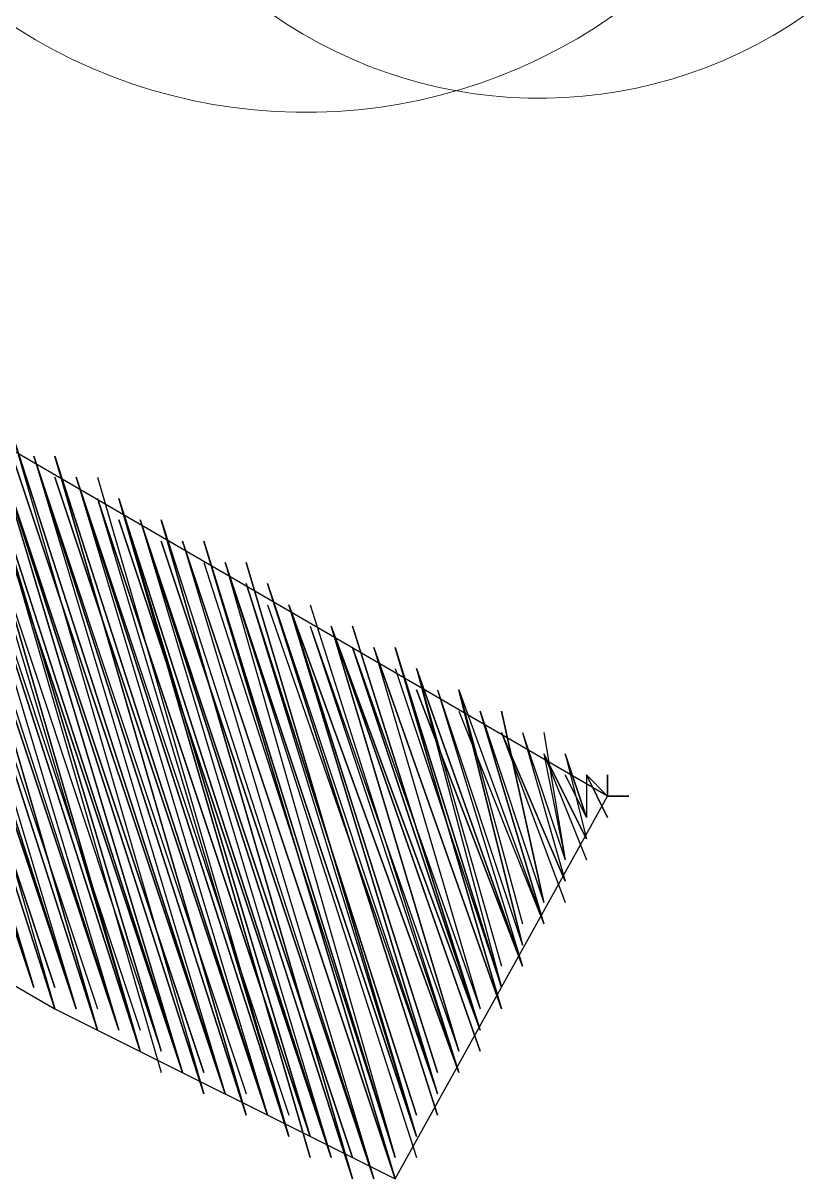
# Model space of a CAD drawing. Header units: millimetres. Extents: x -2246 to 101218, y 0 to 66109.
# Drawn here: x 69211 to 69601, y 0 to 576 of the extents above; entities that cross this region are included whole.
import ezdxf

# ---------------------------------------------------------------- set-up
doc = ezdxf.new("R2010")
doc.units = ezdxf.units.MM
doc.layers.add('PDF_형상', color=7, linetype='Continuous')

msp = doc.modelspace()

# ---------------------------------------------------------------- linework, layer by layer
at = {"layer": 'PDF_형상', "lineweight": 25}
for points in [[(68538.76, 752.01), (68422.25, 550.77), (68824.73, 317.75), (69227.22, 84.73), (69396.68, 0), (69502.6, 190.65), (69174.26, 381.3), (68845.92, 571.95), (68845.92, 582.54)], [(69110.71, 423.67), (69216.63, 95.33)], [(69110.71, 423.67), (69216.63, 95.33)], [(69110.71, 423.67), (69216.63, 95.33)], [(69110.71, 423.67), (69216.63, 95.33)], [(69110.71, 423.67), (69216.63, 95.33)], [(69110.71, 423.67), (69216.63, 95.33)], [(69110.71, 423.67), (69216.63, 95.33)], [(69110.71, 423.67), (69216.63, 95.33)], [(69110.71, 423.67), (69216.63, 95.33)], [(69110.71, 423.67), (69216.63, 95.33)], [(69110.71, 423.67), (69216.63, 95.33)], [(69110.71, 423.67), (69216.63, 95.33)], [(69110.71, 423.67), (69216.63, 95.33)], [(69110.71, 423.67), (69216.63, 95.33)], [(69110.71, 423.67), (69216.63, 95.33)], [(69110.71, 423.67), (69216.63, 95.33)], [(69110.71, 423.67), (69216.63, 95.33)], [(69121.3, 413.08), (69216.63, 95.33), (69121.3, 413.08), (69216.63, 95.33), (69121.3, 413.08), (69216.63, 95.33), (69121.3, 413.08), (69216.63, 95.33), (69121.3, 413.08), (69216.63, 95.33), (69121.3, 413.08), (69227.22, 95.33), (69121.3, 413.08), (69227.22, 95.33), (69121.3, 413.08), (69227.22, 95.33), (69121.3, 413.08), (69227.22, 95.33), (69121.3, 413.08), (69227.22, 95.33), (69121.3, 413.08), (69227.22, 95.33), (69121.3, 413.08), (69227.22, 95.33), (69121.3, 413.08), (69227.22, 95.33), (69121.3, 413.08), (69227.22, 95.33), (69121.3, 413.08), (69227.22, 95.33), (69121.3, 413.08), (69227.22, 84.73)], [(69131.89, 413.08), (69237.81, 84.73)], [(69131.89, 413.08), (69237.81, 84.73)], [(69131.89, 413.08), (69237.81, 84.73)], [(69131.89, 413.08), (69237.81, 84.73)], [(69131.89, 413.08), (69237.81, 84.73)], [(69131.89, 413.08), (69237.81, 84.73)], [(69131.89, 413.08), (69237.81, 84.73)], [(69131.89, 413.08), (69227.22, 84.73)], [(69131.89, 413.08), (69227.22, 84.73)], [(69131.89, 413.08), (69227.22, 84.73)], [(69131.89, 413.08), (69227.22, 84.73)], [(69131.89, 413.08), (69227.22, 84.73)], [(69131.89, 413.08), (69227.22, 84.73)], [(69131.89, 413.08), (69227.22, 84.73)], [(69131.89, 413.08), (69227.22, 84.73)], [(69131.89, 413.08), (69227.22, 84.73)], [(69131.89, 413.08), (69227.22, 84.73)], [(69131.89, 402.48), (69237.81, 84.73)], [(69131.89, 402.48), (69237.81, 84.73)], [(69131.89, 402.48), (69237.81, 84.73)], [(69131.89, 402.48), (69237.81, 84.73)], [(69131.89, 402.48), (69237.81, 84.73)], [(69131.89, 402.48), (69237.81, 84.73)], [(69131.89, 402.48), (69237.81, 84.73)], [(69131.89, 402.48), (69237.81, 84.73)], [(69142.48, 402.48), (69248.4, 74.14)], [(69142.48, 402.48), (69248.4, 74.14)], [(69142.48, 402.48), (69248.4, 74.14)], [(69142.48, 402.48), (69248.4, 74.14)], [(69142.48, 402.48), (69248.4, 74.14)], [(69142.48, 402.48), (69248.4, 74.14)], [(69142.48, 402.48), (69248.4, 74.14)], [(69142.48, 402.48), (69248.4, 74.14)], [(69142.48, 402.48), (69248.4, 84.73)], [(69142.48, 402.48), (69248.4, 84.73)], [(69142.48, 402.48), (69248.4, 84.73)], [(69142.48, 402.48), (69248.4, 84.73)], [(69142.48, 402.48), (69248.4, 84.73)], [(69142.48, 402.48), (69248.4, 84.73)], [(69142.48, 402.48), (69248.4, 84.73)], [(69142.48, 402.48), (69248.4, 84.73)], [(69142.48, 402.48), (69248.4, 84.73)], [(69142.48, 402.48), (69248.4, 84.73)], [(69142.48, 402.48), (69248.4, 84.73)], [(69142.48, 402.48), (69237.81, 84.73)], [(69142.48, 402.48), (69237.81, 84.73)], [(69142.48, 402.48), (69237.81, 84.73)], [(69142.48, 402.48), (69237.81, 84.73)], [(69142.48, 402.48), (69237.81, 84.73)], [(69142.48, 402.48), (69237.81, 84.73)], [(69142.48, 402.48), (69237.81, 84.73)], [(69142.48, 402.48), (69237.81, 84.73)], [(69142.48, 402.48), (69237.81, 84.73)], [(69142.48, 402.48), (69237.81, 84.73)], [(69153.08, 402.48), (69258.99, 74.14)], [(69153.08, 402.48), (69258.99, 74.14)], [(69153.08, 402.48), (69248.4, 74.14)], [(69153.08, 402.48), (69248.4, 74.14)], [(69153.08, 402.48), (69248.4, 74.14)], [(69153.08, 402.48), (69248.4, 74.14)], [(69153.08, 402.48), (69248.4, 74.14)], [(69153.08, 402.48), (69248.4, 74.14)], [(69153.08, 391.89), (69258.99, 74.14)], [(69153.08, 391.89), (69258.99, 74.14)], [(69153.08, 391.89), (69258.99, 74.14)], [(69153.08, 391.89), (69258.99, 74.14)], [(69153.08, 391.89), (69258.99, 74.14)], [(69153.08, 391.89), (69258.99, 74.14)], [(69153.08, 391.89), (69258.99, 74.14)], [(69153.08, 391.89), (69258.99, 74.14)], [(69153.08, 391.89), (69258.99, 74.14)], [(69153.08, 391.89), (69258.99, 74.14)], [(69153.08, 391.89), (69258.99, 74.14)], [(69153.08, 391.89), (69258.99, 74.14)], [(69153.08, 391.89), (69258.99, 74.14)], [(69153.08, 391.89), (69258.99, 74.14)], [(69153.08, 391.89), (69258.99, 74.14)], [(69153.08, 391.89), (69258.99, 74.14)], [(69153.08, 391.89), (69258.99, 74.14)], [(69163.67, 391.89), (69269.58, 63.55)], [(69163.67, 391.89), (69269.58, 63.55)], [(69163.67, 391.89), (69269.58, 63.55)], [(69163.67, 391.89), (69269.58, 63.55)], [(69163.67, 391.89), (69269.58, 63.55)], [(69163.67, 391.89), (69269.58, 63.55)], [(69163.67, 391.89), (69269.58, 63.55)], [(69163.67, 391.89), (69269.58, 63.55)], [(69163.67, 391.89), (69269.58, 63.55)], [(69163.67, 391.89), (69269.58, 63.55)], [(69163.67, 391.89), (69269.58, 63.55)], [(69163.67, 391.89), (69269.58, 63.55)], [(69163.67, 391.89), (69269.58, 63.55)], [(69163.67, 391.89), (69269.58, 63.55)], [(69163.67, 391.89), (69269.58, 63.55)], [(69163.67, 391.89), (69269.58, 63.55)], [(69163.67, 391.89), (69269.58, 63.55)], [(69163.67, 391.89), (69269.58, 63.55)], [(69163.67, 391.89), (69269.58, 74.14)], [(69163.67, 391.89), (69269.58, 74.14)], [(69163.67, 391.89), (69269.58, 74.14)], [(69163.67, 391.89), (69258.99, 74.14)], [(69163.67, 391.89), (69258.99, 74.14)], [(69163.67, 391.89), (69258.99, 74.14)], [(69163.67, 391.89), (69258.99, 74.14)], [(69163.67, 391.89), (69258.99, 74.14)], [(69163.67, 391.89), (69258.99, 74.14)], [(69163.67, 391.89), (69258.99, 74.14)], [(69163.67, 391.89), (69258.99, 74.14)], [(69163.67, 391.89), (69258.99, 74.14)], [(69163.67, 391.89), (69258.99, 74.14)], [(69174.26, 381.3), (69280.18, 63.55)], [(69174.26, 381.3), (69280.18, 63.55)], [(69174.26, 381.3), (69280.18, 63.55)], [(69174.26, 381.3), (69280.18, 63.55)], [(69174.26, 381.3), (69280.18, 63.55)], [(69174.26, 381.3), (69280.18, 63.55)], [(69174.26, 381.3), (69280.18, 63.55)], [(69174.26, 381.3), (69280.18, 63.55)], [(69174.26, 381.3), (69280.18, 63.55)], [(69174.26, 381.3), (69280.18, 63.55)], [(69174.26, 381.3), (69280.18, 63.55)], [(69174.26, 381.3), (69280.18, 63.55)], [(69174.26, 381.3), (69280.18, 63.55)], [(69174.26, 381.3), (69280.18, 63.55)], [(69174.26, 381.3), (69280.18, 63.55)], [(69174.26, 381.3), (69280.18, 63.55)], [(69174.26, 381.3), (69280.18, 63.55)], [(69174.26, 381.3), (69280.18, 63.55)], [(69174.26, 381.3), (69280.18, 63.55)], [(69174.26, 381.3), (69280.18, 63.55)], [(69174.26, 381.3), (69280.18, 63.55)], [(69174.26, 381.3), (69280.18, 63.55)], [(69174.26, 381.3), (69280.18, 63.55)], [(69174.26, 381.3), (69269.58, 63.55)], [(69174.26, 381.3), (69269.58, 63.55)], [(69174.26, 381.3), (69269.58, 63.55)], [(69174.26, 381.3), (69269.58, 63.55)], [(69174.26, 381.3), (69269.58, 63.55)], [(69174.26, 381.3), (69269.58, 63.55)], [(69184.85, 381.3), (69290.77, 52.96)], [(69184.85, 381.3), (69290.77, 52.96)], [(69184.85, 381.3), (69290.77, 52.96)], [(69184.85, 381.3), (69290.77, 52.96)], [(69184.85, 381.3), (69290.77, 52.96)], [(69184.85, 381.3), (69290.77, 52.96)], [(69184.85, 381.3), (69290.77, 52.96)], [(69184.85, 381.3), (69290.77, 52.96)], [(69184.85, 381.3), (69290.77, 52.96)], [(69184.85, 381.3), (69290.77, 52.96)], [(69184.85, 381.3), (69290.77, 52.96)], [(69184.85, 381.3), (69290.77, 52.96)], [(69184.85, 381.3), (69290.77, 52.96)], [(69184.85, 381.3), (69290.77, 52.96)], [(69184.85, 381.3), (69290.77, 52.96)], [(69184.85, 381.3), (69290.77, 52.96)], [(69184.85, 381.3), (69290.77, 52.96)], [(69184.85, 381.3), (69280.18, 52.96)], [(69184.85, 381.3), (69280.18, 52.96)], [(69184.85, 381.3), (69280.18, 52.96)], [(69184.85, 381.3), (69280.18, 52.96)], [(69184.85, 381.3), (69280.18, 52.96)], [(69184.85, 381.3), (69280.18, 63.55)], [(69195.44, 370.71), (69290.77, 52.96), (69195.44, 370.71), (69290.77, 52.96), (69195.44, 370.71), (69290.77, 52.96), (69195.44, 370.71), (69290.77, 52.96), (69195.44, 370.71), (69290.77, 52.96), (69195.44, 370.71), (69301.36, 52.96), (69195.44, 370.71), (69301.36, 52.96), (69195.44, 370.71), (69301.36, 52.96), (69195.44, 370.71), (69301.36, 52.96), (69195.44, 370.71), (69301.36, 52.96), (69195.44, 370.71), (69301.36, 52.96), (69195.44, 370.71), (69301.36, 52.96), (69195.44, 370.71), (69301.36, 52.96), (69195.44, 370.71), (69301.36, 52.96), (69195.44, 370.71), (69301.36, 52.96), (69195.44, 370.71), (69301.36, 42.37)], [(69206.03, 370.71), (69311.95, 42.37)], [(69206.03, 370.71), (69311.95, 42.37)], [(69206.03, 370.71), (69311.95, 42.37)], [(69206.03, 370.71), (69311.95, 42.37)], [(69206.03, 370.71), (69311.95, 42.37)], [(69206.03, 370.71), (69311.95, 42.37)], [(69206.03, 370.71), (69311.95, 42.37)], [(69206.03, 370.71), (69301.36, 42.37)], [(69206.03, 370.71), (69301.36, 42.37)], [(69206.03, 370.71), (69301.36, 42.37)], [(69206.03, 370.71), (69301.36, 42.37)], [(69206.03, 370.71), (69301.36, 42.37)], [(69206.03, 370.71), (69301.36, 42.37)], [(69206.03, 370.71), (69301.36, 42.37)], [(69206.03, 370.71), (69301.36, 42.37)], [(69206.03, 370.71), (69301.36, 42.37)], [(69206.03, 370.71), (69301.36, 42.37)], [(69206.03, 360.12), (69311.95, 42.37)], [(69206.03, 360.12), (69311.95, 42.37)], [(69206.03, 360.12), (69311.95, 42.37)], [(69206.03, 360.12), (69311.95, 42.37)], [(69206.03, 360.12), (69311.95, 42.37)], [(69206.03, 360.12), (69311.95, 42.37)], [(69206.03, 360.12), (69311.95, 42.37)], [(69206.03, 360.12), (69311.95, 42.37)], [(69216.63, 360.12), (69322.54, 31.78)], [(69216.63, 360.12), (69322.54, 31.78)], [(69216.63, 360.12), (69322.54, 31.78)], [(69216.63, 360.12), (69322.54, 31.78)], [(69216.63, 360.12), (69322.54, 31.78)], [(69216.63, 360.12), (69322.54, 31.78)], [(69216.63, 360.12), (69322.54, 31.78)], [(69216.63, 360.12), (69322.54, 42.37)], [(69216.63, 360.12), (69322.54, 42.37)], [(69216.63, 360.12), (69322.54, 42.37)], [(69216.63, 360.12), (69322.54, 42.37)], [(69216.63, 360.12), (69322.54, 42.37)], [(69216.63, 360.12), (69322.54, 42.37)], [(69216.63, 360.12), (69322.54, 42.37)], [(69216.63, 360.12), (69322.54, 42.37)], [(69216.63, 360.12), (69322.54, 42.37)], [(69216.63, 360.12), (69322.54, 42.37)], [(69216.63, 360.12), (69322.54, 42.37)], [(69216.63, 360.12), (69322.54, 42.37)], [(69216.63, 360.12), (69311.95, 42.37)], [(69216.63, 360.12), (69311.95, 42.37)], [(69216.63, 360.12), (69311.95, 42.37)], [(69216.63, 360.12), (69311.95, 42.37)], [(69216.63, 360.12), (69311.95, 42.37)], [(69216.63, 360.12), (69311.95, 42.37)], [(69216.63, 360.12), (69311.95, 42.37)], [(69216.63, 360.12), (69311.95, 42.37)], [(69216.63, 360.12), (69311.95, 42.37)], [(69216.63, 360.12), (69311.95, 42.37)], [(69227.22, 360.12), (69322.54, 31.78), (69227.22, 360.12), (69322.54, 31.78), (69227.22, 360.12), (69322.54, 31.78), (69227.22, 360.12), (69322.54, 31.78), (69227.22, 360.12), (69322.54, 31.78), (69227.22, 360.12), (69333.13, 31.78)], [(69227.22, 349.53), (69333.13, 31.78)], [(69227.22, 349.53), (69333.13, 31.78)], [(69227.22, 349.53), (69333.13, 31.78)], [(69227.22, 349.53), (69333.13, 31.78)], [(69227.22, 349.53), (69333.13, 31.78)], [(69227.22, 349.53), (69333.13, 31.78)], [(69227.22, 349.53), (69333.13, 31.78)], [(69227.22, 349.53), (69333.13, 31.78)], [(69227.22, 349.53), (69333.13, 31.78)], [(69227.22, 349.53), (69333.13, 31.78)], [(69227.22, 349.53), (69333.13, 31.78)], [(69227.22, 349.53), (69333.13, 31.78)], [(69227.22, 349.53), (69333.13, 31.78)], [(69227.22, 349.53), (69333.13, 31.78)], [(69227.22, 349.53), (69333.13, 31.78)], [(69227.22, 349.53), (69333.13, 31.78)], [(69237.81, 349.53), (69343.73, 21.18)], [(69237.81, 349.53), (69343.73, 21.18)], [(69237.81, 349.53), (69343.73, 21.18)], [(69237.81, 349.53), (69343.73, 21.18)], [(69237.81, 349.53), (69343.73, 21.18)], [(69237.81, 349.53), (69343.73, 21.18)], [(69237.81, 349.53), (69343.73, 21.18)], [(69237.81, 349.53), (69343.73, 21.18)], [(69237.81, 349.53), (69343.73, 21.18)], [(69237.81, 349.53), (69343.73, 21.18)], [(69237.81, 349.53), (69343.73, 21.18)], [(69237.81, 349.53), (69343.73, 21.18)], [(69237.81, 349.53), (69343.73, 21.18)], [(69237.81, 349.53), (69343.73, 21.18)], [(69237.81, 349.53), (69343.73, 21.18)], [(69237.81, 349.53), (69343.73, 31.78)], [(69237.81, 349.53), (69343.73, 31.78)], [(69237.81, 349.53), (69343.73, 31.78)], [(69237.81, 349.53), (69343.73, 31.78)], [(69237.81, 349.53), (69333.13, 31.78)], [(69237.81, 349.53), (69333.13, 31.78)], [(69237.81, 349.53), (69333.13, 31.78)], [(69237.81, 349.53), (69333.13, 31.78)], [(69237.81, 349.53), (69333.13, 31.78)], [(69237.81, 349.53), (69333.13, 31.78)], [(69237.81, 349.53), (69333.13, 31.78)], [(69237.81, 349.53), (69333.13, 31.78)], [(69237.81, 349.53), (69333.13, 31.78)], [(69237.81, 349.53), (69333.13, 31.78)], [(69248.4, 349.53), (69343.73, 21.18)], [(69248.4, 349.53), (69343.73, 21.18)], [(69248.4, 349.53), (69343.73, 21.18)], [(69248.4, 349.53), (69343.73, 21.18)], [(69248.4, 349.53), (69343.73, 21.18)], [(69248.4, 338.93), (69354.32, 21.18)], [(69248.4, 338.93), (69354.32, 21.18)], [(69248.4, 338.93), (69354.32, 21.18)], [(69248.4, 338.93), (69354.32, 21.18)], [(69248.4, 338.93), (69354.32, 21.18)], [(69248.4, 338.93), (69354.32, 21.18)], [(69248.4, 338.93), (69354.32, 21.18)], [(69248.4, 338.93), (69354.32, 21.18)], [(69248.4, 338.93), (69354.32, 21.18)], [(69248.4, 338.93), (69354.32, 21.18)], [(69248.4, 338.93), (69354.32, 21.18)], [(69248.4, 338.93), (69354.32, 21.18)], [(69248.4, 338.93), (69354.32, 21.18)], [(69248.4, 338.93), (69354.32, 21.18)], [(69248.4, 338.93), (69354.32, 21.18)], [(69248.4, 338.93), (69354.32, 21.18)], [(69248.4, 338.93), (69354.32, 21.18)], [(69248.4, 338.93), (69354.32, 21.18)], [(69248.4, 338.93), (69354.32, 21.18)], [(69248.4, 338.93), (69343.73, 21.18)], [(69248.4, 338.93), (69343.73, 21.18)], [(69248.4, 338.93), (69343.73, 21.18)], [(69248.4, 338.93), (69343.73, 21.18)], [(69248.4, 338.93), (69343.73, 21.18)], [(69258.99, 328.34), (69364.91, 10.59), (69258.99, 338.93), (69364.91, 10.59), (69258.99, 338.93), (69364.91, 10.59), (69258.99, 338.93), (69364.91, 10.59), (69258.99, 338.93), (69364.91, 10.59), (69258.99, 338.93), (69364.91, 10.59), (69258.99, 338.93), (69364.91, 10.59), (69258.99, 338.93), (69364.91, 10.59), (69258.99, 338.93), (69364.91, 10.59), (69258.99, 338.93), (69364.91, 10.59), (69258.99, 338.93), (69364.91, 10.59)], [(69258.99, 338.93), (69354.32, 21.18)], [(69258.99, 338.93), (69354.32, 21.18)], [(69258.99, 338.93), (69354.32, 21.18)], [(69258.99, 338.93), (69354.32, 21.18)], [(69269.58, 328.34), (69375.5, 10.59)], [(69269.58, 328.34), (69375.5, 10.59)], [(69269.58, 328.34), (69375.5, 10.59)], [(69269.58, 328.34), (69375.5, 10.59)], [(69269.58, 328.34), (69375.5, 10.59)], [(69269.58, 328.34), (69375.5, 10.59)], [(69269.58, 328.34), (69375.5, 10.59)], [(69269.58, 328.34), (69375.5, 10.59)], [(69269.58, 328.34), (69375.5, 10.59)], [(69269.58, 328.34), (69375.5, 10.59)], [(69269.58, 328.34), (69375.5, 10.59)], [(69269.58, 328.34), (69375.5, 10.59)], [(69269.58, 328.34), (69375.5, 10.59)], [(69269.58, 328.34), (69375.5, 10.59)], [(69269.58, 328.34), (69375.5, 10.59)], [(69269.58, 328.34), (69375.5, 10.59)], [(69269.58, 328.34), (69375.5, 10.59)], [(69269.58, 328.34), (69364.91, 10.59)], [(69269.58, 328.34), (69364.91, 10.59)], [(69269.58, 328.34), (69364.91, 10.59)], [(69269.58, 328.34), (69364.91, 10.59)], [(69269.58, 328.34), (69364.91, 10.59)], [(69269.58, 328.34), (69364.91, 10.59)], [(69269.58, 328.34), (69364.91, 10.59)], [(69269.58, 328.34), (69364.91, 10.59)], [(69269.58, 328.34), (69364.91, 10.59)], [(69269.58, 328.34), (69364.91, 10.59)], [(69280.18, 328.34), (69386.09, 0)], [(69280.18, 328.34), (69386.09, 0)], [(69280.18, 328.34), (69386.09, 0)], [(69280.18, 328.34), (69386.09, 0)], [(69280.18, 328.34), (69386.09, 0)], [(69280.18, 328.34), (69386.09, 0)], [(69280.18, 328.34), (69386.09, 0)], [(69280.18, 328.34), (69386.09, 0)], [(69280.18, 328.34), (69386.09, 0)], [(69280.18, 328.34), (69386.09, 0)], [(69280.18, 328.34), (69386.09, 0)], [(69280.18, 328.34), (69386.09, 0)], [(69280.18, 328.34), (69375.5, 0)], [(69280.18, 328.34), (69375.5, 0)], [(69280.18, 328.34), (69375.5, 0)], [(69280.18, 328.34), (69375.5, 0)], [(69280.18, 328.34), (69375.5, 0)], [(69280.18, 328.34), (69375.5, 0)], [(69280.18, 317.75), (69386.09, 0)], [(69280.18, 317.75), (69386.09, 0)], [(69280.18, 317.75), (69386.09, 0)], [(69280.18, 317.75), (69386.09, 0)], [(69280.18, 317.75), (69386.09, 0)], [(69280.18, 317.75), (69386.09, 0)], [(69280.18, 317.75), (69386.09, 0)], [(69290.77, 317.75), (69396.68, 0)], [(69290.77, 317.75), (69396.68, 0)], [(69290.77, 317.75), (69396.68, 0)], [(69290.77, 317.75), (69396.68, 0)], [(69290.77, 317.75), (69396.68, 0)], [(69290.77, 317.75), (69396.68, 0)], [(69290.77, 317.75), (69396.68, 0)], [(69290.77, 317.75), (69396.68, 0)], [(69290.77, 317.75), (69396.68, 0)], [(69290.77, 317.75), (69396.68, 0)], [(69290.77, 317.75), (69396.68, 0)], [(69290.77, 317.75), (69396.68, 0)], [(69290.77, 317.75), (69396.68, 0)], [(69290.77, 317.75), (69396.68, 0)], [(69290.77, 317.75), (69396.68, 0)], [(69290.77, 317.75), (69396.68, 0)], [(69290.77, 317.75), (69396.68, 0)], [(69290.77, 317.75), (69396.68, 0)], [(69290.77, 317.75), (69396.68, 0)], [(69290.77, 317.75), (69386.09, 0)], [(69290.77, 317.75), (69386.09, 0)], [(69290.77, 317.75), (69386.09, 0)], [(69290.77, 317.75), (69386.09, 0)], [(69290.77, 317.75), (69386.09, 0)], [(69290.77, 317.75), (69386.09, 0)], [(69290.77, 317.75), (69386.09, 0)], [(69290.77, 317.75), (69386.09, 0)], [(69290.77, 317.75), (69386.09, 0)], [(69290.77, 317.75), (69386.09, 0)], [(69301.36, 317.75), (69396.68, 0)], [(69301.36, 317.75), (69396.68, 0)], [(69301.36, 317.75), (69396.68, 0)], [(69301.36, 317.75), (69396.68, 0)], [(69301.36, 317.75), (69396.68, 0)], [(69301.36, 317.75), (69396.68, 0)], [(69301.36, 317.75), (69396.68, 0)], [(69301.36, 317.75), (69396.68, 0)], [(69301.36, 307.16), (69396.68, 10.59)], [(69301.36, 307.16), (69396.68, 10.59)], [(69301.36, 307.16), (69396.68, 10.59)], [(69301.36, 307.16), (69396.68, 10.59)], [(69301.36, 307.16), (69396.68, 10.59)], [(69301.36, 307.16), (69396.68, 10.59)], [(69301.36, 307.16), (69396.68, 10.59)], [(69301.36, 307.16), (69396.68, 10.59)], [(69301.36, 307.16), (69396.68, 10.59)], [(69301.36, 307.16), (69396.68, 10.59)], [(69301.36, 307.16), (69396.68, 10.59)], [(69301.36, 307.16), (69396.68, 10.59)], [(69301.36, 307.16), (69396.68, 10.59)], [(69301.36, 307.16), (69396.68, 10.59)], [(69301.36, 307.16), (69396.68, 10.59)], [(69301.36, 307.16), (69396.68, 10.59)], [(69301.36, 307.16), (69396.68, 10.59)], [(69301.36, 307.16), (69396.68, 10.59)], [(69301.36, 307.16), (69396.68, 10.59)], [(69311.95, 307.16), (69407.28, 21.18)], [(69311.95, 307.16), (69407.28, 21.18)], [(69311.95, 307.16), (69407.28, 21.18)], [(69311.95, 307.16), (69407.28, 21.18)], [(69311.95, 307.16), (69407.28, 21.18)], [(69311.95, 307.16), (69407.28, 21.18)], [(69311.95, 307.16), (69407.28, 21.18)], [(69311.95, 307.16), (69407.28, 21.18)], [(69311.95, 307.16), (69407.28, 21.18)], [(69311.95, 307.16), (69407.28, 21.18)], [(69311.95, 307.16), (69407.28, 21.18)], [(69311.95, 307.16), (69407.28, 21.18)], [(69311.95, 307.16), (69407.28, 21.18)], [(69311.95, 307.16), (69407.28, 21.18)], [(69311.95, 307.16), (69407.28, 10.59)], [(69311.95, 307.16), (69407.28, 10.59)], [(69311.95, 307.16), (69407.28, 10.59)], [(69311.95, 307.16), (69407.28, 10.59)], [(69311.95, 307.16), (69407.28, 10.59)], [(69311.95, 307.16), (69407.28, 10.59)], [(69311.95, 307.16), (69407.28, 10.59)], [(69311.95, 307.16), (69407.28, 10.59)], [(69311.95, 307.16), (69407.28, 10.59)], [(69311.95, 307.16), (69407.28, 10.59)], [(69311.95, 307.16), (69407.28, 10.59)], [(69311.95, 307.16), (69407.28, 10.59)], [(69311.95, 307.16), (69396.68, 10.59)], [(69311.95, 307.16), (69396.68, 10.59)], [(69311.95, 307.16), (69396.68, 10.59)], [(69322.54, 307.16), (69407.28, 21.18)], [(69322.54, 307.16), (69407.28, 21.18)], [(69322.54, 296.57), (69407.28, 31.78)], [(69322.54, 296.57), (69407.28, 31.78)], [(69322.54, 296.57), (69407.28, 31.78)], [(69322.54, 296.57), (69407.28, 31.78)], [(69322.54, 296.57), (69407.28, 31.78)], [(69322.54, 296.57), (69407.28, 31.78)], [(69322.54, 296.57), (69407.28, 31.78)], [(69322.54, 296.57), (69407.28, 31.78)], [(69322.54, 296.57), (69407.28, 31.78)], [(69322.54, 296.57), (69407.28, 31.78)], [(69322.54, 296.57), (69407.28, 31.78)], [(69322.54, 296.57), (69407.28, 21.18)], [(69322.54, 296.57), (69407.28, 21.18)], [(69322.54, 296.57), (69407.28, 21.18)], [(69322.54, 296.57), (69407.28, 21.18)], [(69322.54, 296.57), (69407.28, 21.18)], [(69322.54, 296.57), (69407.28, 21.18)], [(69322.54, 296.57), (69407.28, 21.18)], [(69322.54, 296.57), (69407.28, 21.18)], [(69322.54, 296.57), (69407.28, 21.18)], [(69322.54, 296.57), (69407.28, 21.18)], [(69322.54, 296.57), (69407.28, 21.18)], [(69322.54, 296.57), (69407.28, 21.18)], [(69333.13, 296.57), (69417.87, 42.37)], [(69333.13, 296.57), (69417.87, 42.37)], [(69333.13, 296.57), (69417.87, 42.37)], [(69333.13, 296.57), (69417.87, 42.37)], [(69333.13, 296.57), (69417.87, 42.37)], [(69333.13, 296.57), (69417.87, 42.37)], [(69333.13, 296.57), (69417.87, 42.37)], [(69333.13, 296.57), (69417.87, 42.37)], [(69333.13, 296.57), (69417.87, 42.37)], [(69333.13, 296.57), (69417.87, 42.37)], [(69333.13, 296.57), (69417.87, 31.78)], [(69333.13, 296.57), (69417.87, 31.78)], [(69333.13, 296.57), (69417.87, 31.78)], [(69333.13, 296.57), (69417.87, 31.78)], [(69333.13, 296.57), (69417.87, 31.78)], [(69333.13, 296.57), (69417.87, 31.78)], [(69333.13, 296.57), (69417.87, 31.78)], [(69333.13, 296.57), (69417.87, 31.78)], [(69333.13, 296.57), (69417.87, 31.78)], [(69333.13, 296.57), (69417.87, 31.78)], [(69333.13, 296.57), (69417.87, 31.78)], [(69333.13, 296.57), (69417.87, 31.78)], [(69333.13, 296.57), (69417.87, 31.78)], [(69333.13, 296.57), (69417.87, 31.78)], [(69333.13, 296.57), (69417.87, 31.78)], [(69333.13, 296.57), (69417.87, 31.78)], [(69333.13, 296.57), (69417.87, 31.78)], [(69333.13, 285.98), (69417.87, 42.37)], [(69333.13, 285.98), (69417.87, 42.37)], [(69417.87, 52.96), (69343.73, 285.98), (69417.87, 52.96), (69343.73, 285.98), (69417.87, 52.96), (69343.73, 285.98), (69417.87, 52.96), (69343.73, 285.98), (69428.46, 52.96)], [(69343.73, 285.98), (69417.87, 42.37)], [(69343.73, 285.98), (69417.87, 42.37)], [(69343.73, 285.98), (69417.87, 42.37)], [(69343.73, 285.98), (69417.87, 42.37)], [(69343.73, 285.98), (69417.87, 42.37)], [(69343.73, 285.98), (69417.87, 42.37)], [(69343.73, 285.98), (69417.87, 42.37)], [(69343.73, 285.98), (69417.87, 42.37)], [(69343.73, 285.98), (69417.87, 42.37)], [(69343.73, 285.98), (69417.87, 42.37)], [(69343.73, 285.98), (69417.87, 42.37)], [(69343.73, 285.98), (69417.87, 42.37)], [(69343.73, 285.98), (69417.87, 42.37)], [(69343.73, 285.98), (69417.87, 42.37)], [(69343.73, 285.98), (69417.87, 42.37)], [(69343.73, 285.98), (69417.87, 42.37)], [(69343.73, 285.98), (69417.87, 42.37)], [(69343.73, 285.98), (69417.87, 42.37)], [(69343.73, 285.98), (69417.87, 42.37)], [(69354.32, 285.98), (69428.46, 52.96)], [(69354.32, 285.98), (69428.46, 52.96)], [(69354.32, 285.98), (69428.46, 52.96)], [(69354.32, 285.98), (69428.46, 52.96)], [(69354.32, 285.98), (69428.46, 52.96)], [(69354.32, 285.98), (69428.46, 52.96)], [(69354.32, 285.98), (69428.46, 52.96)], [(69354.32, 285.98), (69428.46, 52.96)], [(69354.32, 285.98), (69428.46, 52.96)], [(69354.32, 285.98), (69428.46, 52.96)], [(69354.32, 285.98), (69428.46, 52.96)], [(69354.32, 285.98), (69428.46, 52.96)], [(69354.32, 285.98), (69428.46, 52.96)], [(69354.32, 285.98), (69428.46, 52.96)], [(69354.32, 285.98), (69428.46, 52.96)], [(69354.32, 285.98), (69428.46, 52.96)], [(69354.32, 285.98), (69428.46, 52.96)], [(69354.32, 285.98), (69428.46, 52.96)], [(69354.32, 285.98), (69428.46, 52.96)], [(69354.32, 285.98), (69428.46, 52.96)], [(69354.32, 285.98), (69428.46, 52.96)], [(69354.32, 285.98), (69428.46, 52.96)], [(69354.32, 285.98), (69428.46, 52.96)], [(69354.32, 275.38), (69428.46, 63.55)], [(69354.32, 275.38), (69428.46, 63.55)], [(69354.32, 275.38), (69428.46, 63.55)], [(69354.32, 275.38), (69428.46, 63.55)], [(69354.32, 275.38), (69428.46, 63.55)], [(69354.32, 275.38), (69428.46, 63.55)], [(69354.32, 275.38), (69428.46, 63.55)], [(69354.32, 275.38), (69428.46, 52.96)], [(69354.32, 275.38), (69428.46, 52.96)], [(69354.32, 275.38), (69428.46, 52.96)], [(69364.91, 275.38), (69428.46, 63.55)], [(69364.91, 275.38), (69428.46, 63.55)], [(69364.91, 275.38), (69428.46, 63.55)], [(69364.91, 275.38), (69428.46, 63.55)], [(69364.91, 275.38), (69428.46, 63.55)], [(69364.91, 275.38), (69428.46, 63.55)], [(69364.91, 275.38), (69428.46, 63.55)], [(69364.91, 275.38), (69428.46, 63.55)], [(69364.91, 275.38), (69428.46, 63.55)], [(69364.91, 275.38), (69428.46, 63.55)], [(69364.91, 275.38), (69428.46, 63.55)], [(69364.91, 275.38), (69428.46, 63.55)], [(69364.91, 275.38), (69428.46, 63.55)], [(69364.91, 275.38), (69428.46, 63.55)], [(69364.91, 275.38), (69428.46, 63.55)], [(69364.91, 275.38), (69428.46, 63.55)], [(69364.91, 275.38), (69428.46, 63.55)], [(69364.91, 275.38), (69428.46, 63.55)], [(69364.91, 275.38), (69428.46, 63.55)], [(69364.91, 275.38), (69428.46, 63.55)], [(69364.91, 275.38), (69428.46, 63.55)], [(69364.91, 275.38), (69428.46, 63.55)], [(69364.91, 275.38), (69428.46, 63.55)], [(69364.91, 275.38), (69428.46, 63.55)], [(69364.91, 275.38), (69428.46, 63.55)], [(69375.5, 275.38), (69439.05, 74.14)], [(69375.5, 275.38), (69439.05, 74.14)], [(69375.5, 275.38), (69439.05, 74.14)], [(69375.5, 275.38), (69439.05, 74.14)], [(69375.5, 275.38), (69439.05, 74.14)], [(69375.5, 275.38), (69439.05, 74.14)], [(69375.5, 275.38), (69439.05, 74.14)], [(69375.5, 275.38), (69439.05, 74.14)], [(69375.5, 275.38), (69439.05, 74.14)], [(69375.5, 275.38), (69439.05, 74.14)], [(69375.5, 264.79), (69439.05, 74.14), (69375.5, 264.79), (69439.05, 74.14), (69375.5, 264.79), (69439.05, 74.14), (69375.5, 264.79), (69439.05, 74.14), (69375.5, 264.79), (69439.05, 74.14), (69375.5, 264.79), (69439.05, 74.14), (69375.5, 264.79), (69439.05, 74.14), (69375.5, 264.79), (69439.05, 74.14), (69375.5, 264.79), (69439.05, 74.14), (69375.5, 264.79), (69439.05, 84.73)], [(69386.09, 264.79), (69449.64, 84.73)], [(69386.09, 264.79), (69449.64, 84.73)], [(69386.09, 264.79), (69449.64, 84.73)], [(69386.09, 264.79), (69449.64, 84.73)], [(69386.09, 264.79), (69449.64, 84.73)], [(69386.09, 264.79), (69449.64, 84.73)], [(69386.09, 264.79), (69449.64, 84.73)], [(69386.09, 264.79), (69439.05, 84.73)], [(69386.09, 264.79), (69439.05, 84.73)], [(69386.09, 264.79), (69439.05, 84.73)], [(69386.09, 264.79), (69439.05, 84.73)], [(69386.09, 264.79), (69439.05, 84.73)], [(69386.09, 264.79), (69439.05, 84.73)], [(69386.09, 264.79), (69439.05, 84.73)], [(69386.09, 264.79), (69439.05, 84.73)], [(69386.09, 264.79), (69439.05, 84.73)], [(69386.09, 264.79), (69439.05, 84.73)], [(69386.09, 264.79), (69439.05, 84.73)], [(69386.09, 264.79), (69439.05, 84.73)], [(69386.09, 264.79), (69439.05, 84.73)], [(69386.09, 264.79), (69439.05, 84.73)], [(69386.09, 264.79), (69439.05, 84.73)], [(69386.09, 264.79), (69439.05, 84.73)], [(69386.09, 264.79), (69439.05, 84.73)], [(69386.09, 264.79), (69439.05, 84.73)], [(69386.09, 264.79), (69439.05, 84.73)], [(69386.09, 264.79), (69439.05, 84.73)], [(69386.09, 264.79), (69439.05, 84.73)], [(69386.09, 264.79), (69439.05, 84.73)], [(69386.09, 264.79), (69439.05, 84.73)], [(69386.09, 264.79), (69439.05, 84.73)], [(69396.68, 254.2), (69449.64, 95.33)], [(69396.68, 254.2), (69449.64, 95.33)], [(69396.68, 254.2), (69449.64, 95.33)], [(69396.68, 254.2), (69449.64, 95.33)], [(69396.68, 254.2), (69449.64, 95.33)], [(69396.68, 254.2), (69449.64, 95.33)], [(69396.68, 254.2), (69449.64, 95.33)], [(69396.68, 254.2), (69449.64, 95.33)], [(69396.68, 254.2), (69449.64, 95.33)], [(69396.68, 254.2), (69449.64, 95.33)], [(69396.68, 254.2), (69449.64, 95.33)], [(69396.68, 254.2), (69449.64, 95.33)], [(69396.68, 254.2), (69449.64, 95.33)], [(69396.68, 254.2), (69449.64, 95.33)], [(69396.68, 254.2), (69449.64, 95.33)], [(69396.68, 254.2), (69449.64, 95.33)], [(69396.68, 254.2), (69449.64, 95.33)], [(69396.68, 254.2), (69449.64, 95.33)], [(69396.68, 254.2), (69449.64, 95.33)], [(69396.68, 254.2), (69449.64, 95.33)], [(69396.68, 254.2), (69449.64, 95.33)], [(69396.68, 254.2), (69449.64, 95.33)], [(69396.68, 254.2), (69449.64, 95.33)], [(69396.68, 254.2), (69449.64, 95.33)], [(69396.68, 254.2), (69449.64, 95.33)], [(69396.68, 254.2), (69449.64, 95.33)], [(69396.68, 254.2), (69449.64, 95.33)], [(69407.28, 254.2), (69460.24, 105.92)], [(69407.28, 254.2), (69460.24, 105.92)], [(69407.28, 254.2), (69460.24, 105.92)], [(69407.28, 254.2), (69460.24, 105.92)], [(69407.28, 254.2), (69460.24, 105.92)], [(69407.28, 254.2), (69460.24, 105.92)], [(69407.28, 254.2), (69460.24, 105.92)], [(69407.28, 254.2), (69460.24, 105.92)], [(69407.28, 254.2), (69449.64, 105.92)], [(69407.28, 254.2), (69449.64, 105.92)], [(69407.28, 254.2), (69449.64, 105.92)], [(69407.28, 254.2), (69449.64, 105.92)], [(69407.28, 254.2), (69449.64, 105.92)], [(69407.28, 254.2), (69449.64, 105.92)], [(69407.28, 254.2), (69449.64, 105.92)], [(69407.28, 254.2), (69449.64, 105.92)], [(69407.28, 254.2), (69449.64, 105.92)], [(69407.28, 254.2), (69449.64, 105.92)], [(69407.28, 254.2), (69449.64, 105.92)], [(69407.28, 254.2), (69449.64, 105.92)], [(69407.28, 254.2), (69449.64, 105.92)], [(69407.28, 254.2), (69449.64, 105.92)], [(69407.28, 254.2), (69449.64, 105.92)], [(69407.28, 254.2), (69449.64, 105.92)], [(69407.28, 254.2), (69449.64, 95.33)], [(69407.28, 254.2), (69449.64, 95.33)], [(69407.28, 254.2), (69449.64, 95.33)], [(69407.28, 254.2), (69449.64, 95.33)], [(69407.28, 254.2), (69449.64, 95.33)], [(69417.87, 243.61), (69460.24, 116.51)], [(69417.87, 243.61), (69460.24, 116.51)], [(69417.87, 243.61), (69460.24, 116.51)], [(69417.87, 243.61), (69460.24, 116.51)], [(69417.87, 243.61), (69460.24, 116.51)], [(69417.87, 243.61), (69460.24, 116.51)], [(69417.87, 243.61), (69460.24, 116.51)], [(69417.87, 243.61), (69460.24, 116.51)], [(69417.87, 243.61), (69460.24, 116.51)], [(69417.87, 243.61), (69460.24, 116.51)], [(69417.87, 243.61), (69460.24, 116.51)], [(69417.87, 243.61), (69460.24, 116.51)], [(69417.87, 243.61), (69460.24, 116.51)], [(69417.87, 243.61), (69460.24, 116.51)], [(69417.87, 243.61), (69460.24, 116.51)], [(69417.87, 243.61), (69460.24, 116.51)], [(69417.87, 243.61), (69460.24, 116.51)], [(69417.87, 243.61), (69460.24, 116.51)], [(69417.87, 243.61), (69460.24, 116.51)], [(69417.87, 243.61), (69460.24, 116.51)], [(69417.87, 243.61), (69460.24, 116.51)], [(69417.87, 243.61), (69460.24, 116.51)], [(69417.87, 243.61), (69460.24, 116.51)], [(69417.87, 243.61), (69460.24, 116.51)], [(69417.87, 243.61), (69460.24, 116.51)], [(69417.87, 243.61), (69460.24, 105.92)], [(69417.87, 243.61), (69460.24, 105.92)], [(69417.87, 243.61), (69460.24, 105.92)], [(69417.87, 243.61), (69460.24, 105.92)], [(69417.87, 243.61), (69460.24, 105.92)], [(69417.87, 243.61), (69460.24, 105.92)], [(69417.87, 243.61), (69460.24, 105.92)], [(69417.87, 243.61), (69460.24, 105.92)], [(69428.46, 243.61), (69470.83, 127.1)], [(69428.46, 243.61), (69470.83, 127.1)], [(69428.46, 243.61), (69470.83, 127.1)], [(69428.46, 243.61), (69470.83, 127.1)], [(69428.46, 243.61), (69470.83, 127.1)], [(69428.46, 243.61), (69460.24, 127.1)], [(69428.46, 243.61), (69460.24, 127.1)], [(69428.46, 243.61), (69460.24, 127.1)], [(69428.46, 243.61), (69460.24, 127.1)], [(69428.46, 243.61), (69460.24, 127.1)], [(69428.46, 243.61), (69460.24, 127.1)], [(69428.46, 243.61), (69460.24, 127.1)], [(69428.46, 243.61), (69460.24, 116.51)], [(69428.46, 243.61), (69460.24, 116.51)], [(69428.46, 243.61), (69460.24, 116.51)], [(69428.46, 243.61), (69460.24, 116.51)], [(69428.46, 243.61), (69460.24, 116.51)], [(69428.46, 243.61), (69460.24, 116.51)], [(69428.46, 243.61), (69460.24, 116.51)], [(69428.46, 233.02), (69470.83, 127.1)], [(69428.46, 233.02), (69470.83, 127.1)], [(69428.46, 233.02), (69470.83, 127.1)], [(69428.46, 233.02), (69470.83, 127.1)], [(69428.46, 233.02), (69470.83, 127.1)], [(69428.46, 233.02), (69470.83, 127.1)], [(69428.46, 233.02), (69470.83, 127.1)], [(69428.46, 233.02), (69470.83, 127.1)], [(69428.46, 233.02), (69470.83, 127.1)], [(69428.46, 233.02), (69470.83, 127.1)], [(69439.05, 233.02), (69470.83, 137.69)], [(69439.05, 233.02), (69470.83, 137.69)], [(69439.05, 233.02), (69470.83, 137.69)], [(69439.05, 233.02), (69470.83, 137.69)], [(69439.05, 233.02), (69470.83, 137.69)], [(69439.05, 233.02), (69470.83, 137.69)], [(69439.05, 233.02), (69470.83, 137.69)], [(69439.05, 233.02), (69470.83, 137.69)], [(69439.05, 233.02), (69470.83, 137.69)], [(69439.05, 233.02), (69470.83, 137.69)], [(69439.05, 233.02), (69470.83, 137.69)], [(69439.05, 233.02), (69470.83, 137.69)], [(69439.05, 233.02), (69470.83, 137.69)], [(69439.05, 233.02), (69470.83, 137.69)], [(69439.05, 233.02), (69470.83, 137.69)], [(69439.05, 233.02), (69470.83, 137.69)], [(69439.05, 233.02), (69470.83, 137.69)], [(69439.05, 233.02), (69470.83, 137.69)], [(69439.05, 233.02), (69470.83, 137.69)], [(69439.05, 233.02), (69470.83, 137.69)], [(69439.05, 233.02), (69470.83, 127.1)], [(69439.05, 233.02), (69470.83, 127.1)], [(69439.05, 233.02), (69470.83, 127.1)], [(69439.05, 233.02), (69470.83, 127.1)], [(69439.05, 233.02), (69470.83, 127.1)], [(69439.05, 233.02), (69470.83, 127.1)], [(69439.05, 233.02), (69470.83, 127.1)], [(69439.05, 233.02), (69470.83, 127.1)], [(69439.05, 233.02), (69470.83, 127.1)], [(69449.64, 233.02), (69470.83, 137.69)], [(69449.64, 233.02), (69470.83, 137.69)], [(69449.64, 233.02), (69470.83, 137.69)], [(69449.64, 233.02), (69470.83, 137.69)], [(69449.64, 233.02), (69470.83, 137.69)], [(69449.64, 233.02), (69470.83, 137.69)], [(69449.64, 233.02), (69470.83, 137.69)], [(69449.64, 233.02), (69470.83, 137.69)], [(69449.64, 233.02), (69470.83, 137.69)], [(69449.64, 233.02), (69470.83, 137.69)], [(69449.64, 233.02), (69470.83, 137.69)], [(69449.64, 222.43), (69481.42, 148.28)], [(69449.64, 222.43), (69481.42, 148.28)], [(69449.64, 222.43), (69481.42, 148.28)], [(69449.64, 222.43), (69481.42, 148.28)], [(69449.64, 222.43), (69481.42, 148.28)], [(69449.64, 222.43), (69481.42, 148.28)], [(69449.64, 222.43), (69481.42, 148.28)], [(69449.64, 222.43), (69481.42, 148.28)], [(69449.64, 222.43), (69481.42, 148.28)], [(69449.64, 222.43), (69481.42, 148.28)], [(69449.64, 222.43), (69481.42, 148.28)], [(69449.64, 222.43), (69481.42, 148.28)], [(69449.64, 222.43), (69481.42, 148.28)], [(69449.64, 222.43), (69481.42, 148.28)], [(69449.64, 222.43), (69481.42, 137.69)], [(69460.24, 222.43), (69481.42, 158.88)], [(69460.24, 222.43), (69481.42, 158.88)], [(69460.24, 222.43), (69481.42, 158.88)], [(69460.24, 222.43), (69481.42, 158.88)], [(69460.24, 222.43), (69481.42, 158.88)], [(69460.24, 222.43), (69481.42, 158.88)], [(69460.24, 222.43), (69481.42, 158.88)], [(69460.24, 222.43), (69481.42, 158.88)], [(69460.24, 222.43), (69481.42, 158.88)], [(69460.24, 222.43), (69481.42, 158.88)], [(69460.24, 222.43), (69481.42, 158.88)], [(69460.24, 222.43), (69481.42, 158.88)], [(69460.24, 222.43), (69481.42, 158.88)], [(69460.24, 222.43), (69481.42, 158.88)], [(69460.24, 222.43), (69481.42, 158.88)], [(69460.24, 222.43), (69481.42, 148.28)], [(69460.24, 222.43), (69481.42, 148.28)], [(69460.24, 222.43), (69481.42, 148.28)], [(69460.24, 222.43), (69481.42, 148.28)], [(69460.24, 222.43), (69481.42, 148.28)], [(69460.24, 222.43), (69481.42, 148.28)], [(69460.24, 222.43), (69481.42, 148.28)], [(69460.24, 222.43), (69481.42, 148.28)], [(69460.24, 222.43), (69481.42, 148.28)], [(69460.24, 222.43), (69481.42, 148.28)], [(69460.24, 222.43), (69481.42, 148.28)], [(69460.24, 222.43), (69481.42, 148.28)], [(69460.24, 222.43), (69481.42, 148.28)], [(69460.24, 222.43), (69481.42, 148.28)], [(69460.24, 222.43), (69481.42, 148.28)], [(69460.24, 222.43), (69481.42, 148.28)], [(69460.24, 222.43), (69481.42, 148.28)], [(69460.24, 222.43), (69481.42, 148.28)], [(69470.83, 222.43), (69481.42, 158.88)], [(69470.83, 222.43), (69481.42, 158.88)], [(69470.83, 222.43), (69481.42, 158.88)], [(69470.83, 222.43), (69481.42, 158.88)], [(69470.83, 222.43), (69481.42, 158.88)], [(69470.83, 222.43), (69481.42, 158.88)], [(69470.83, 211.83), (69492.01, 169.47)], [(69470.83, 211.83), (69492.01, 169.47)], [(69470.83, 211.83), (69492.01, 169.47)], [(69470.83, 211.83), (69492.01, 169.47)], [(69470.83, 211.83), (69492.01, 169.47)], [(69470.83, 211.83), (69492.01, 169.47)], [(69470.83, 211.83), (69492.01, 169.47)], [(69470.83, 211.83), (69492.01, 169.47)], [(69470.83, 211.83), (69492.01, 158.88)], [(69470.83, 211.83), (69492.01, 158.88)], [(69470.83, 211.83), (69492.01, 158.88)], [(69470.83, 211.83), (69492.01, 158.88)], [(69470.83, 211.83), (69492.01, 158.88)], [(69470.83, 211.83), (69492.01, 158.88)], [(69470.83, 211.83), (69492.01, 158.88)], [(69470.83, 211.83), (69492.01, 158.88)], [(69470.83, 211.83), (69492.01, 158.88)], [(69470.83, 211.83), (69492.01, 158.88)], [(69470.83, 211.83), (69481.42, 158.88)], [(69470.83, 211.83), (69481.42, 158.88)], [(69470.83, 211.83), (69481.42, 158.88)], [(69470.83, 211.83), (69481.42, 158.88)], [(69470.83, 211.83), (69481.42, 158.88)], [(69481.42, 211.83), (69492.01, 180.06)], [(69481.42, 211.83), (69492.01, 180.06)], [(69481.42, 211.83), (69492.01, 180.06)], [(69481.42, 211.83), (69492.01, 180.06)], [(69481.42, 211.83), (69492.01, 180.06)], [(69481.42, 211.83), (69492.01, 169.47)], [(69481.42, 211.83), (69492.01, 169.47)], [(69481.42, 211.83), (69492.01, 169.47)], [(69481.42, 211.83), (69492.01, 169.47)], [(69481.42, 211.83), (69492.01, 169.47)], [(69481.42, 211.83), (69492.01, 169.47)], [(69481.42, 211.83), (69492.01, 169.47)], [(69481.42, 211.83), (69492.01, 169.47)], [(69481.42, 211.83), (69492.01, 169.47)], [(69481.42, 211.83), (69492.01, 169.47)], [(69481.42, 211.83), (69492.01, 169.47)], [(69481.42, 211.83), (69492.01, 169.47)], [(69481.42, 211.83), (69492.01, 169.47)], [(69481.42, 211.83), (69492.01, 169.47)], [(69481.42, 211.83), (69492.01, 169.47)], [(69481.42, 211.83), (69492.01, 169.47)], [(69481.42, 211.83), (69492.01, 169.47)], [(69481.42, 211.83), (69492.01, 169.47)], [(69481.42, 211.83), (69492.01, 169.47)], [(69481.42, 211.83), (69492.01, 169.47)], [(69481.42, 211.83), (69492.01, 169.47)], [(69481.42, 211.83), (69492.01, 169.47)], [(69481.42, 211.83), (69492.01, 169.47)], [(69481.42, 211.83), (69492.01, 169.47)], [(69492.01, 201.24), (69502.6, 190.65)], [(69492.01, 201.24), (69502.6, 190.65)], [(69492.01, 201.24), (69502.6, 190.65)], [(69492.01, 201.24), (69502.6, 190.65)], [(69492.01, 201.24), (69502.6, 190.65)], [(69492.01, 201.24), (69502.6, 190.65)], [(69492.01, 201.24), (69502.6, 180.06)], [(69492.01, 201.24), (69502.6, 180.06)], [(69492.01, 201.24), (69502.6, 180.06)], [(69492.01, 201.24), (69502.6, 180.06)], [(69492.01, 201.24), (69502.6, 180.06)], [(69492.01, 201.24), (69502.6, 180.06)], [(69492.01, 201.24), (69502.6, 180.06)], [(69492.01, 201.24), (69502.6, 180.06)], [(69492.01, 201.24), (69502.6, 180.06)], [(69492.01, 201.24), (69502.6, 180.06)], [(69492.01, 201.24), (69502.6, 180.06)], [(69492.01, 201.24), (69502.6, 180.06)], [(69492.01, 201.24), (69502.6, 180.06)], [(69492.01, 201.24), (69502.6, 180.06)], [(69492.01, 201.24), (69502.6, 180.06)], [(69492.01, 201.24), (69492.01, 180.06)], [(69492.01, 201.24), (69492.01, 180.06)], [(69492.01, 201.24), (69492.01, 180.06)], [(69492.01, 201.24), (69492.01, 180.06)], [(69492.01, 201.24), (69492.01, 180.06)], [(69492.01, 201.24), (69492.01, 180.06)], [(69492.01, 201.24), (69492.01, 180.06)], [(69492.01, 201.24), (69492.01, 180.06)], [(69502.6, 201.24), (69502.6, 190.65)], [(69502.6, 201.24), (69502.6, 190.65)], [(69502.6, 201.24), (69502.6, 190.65)], [(69502.6, 201.24), (69502.6, 190.65)], [(69502.6, 201.24), (69502.6, 190.65)], [(69502.6, 201.24), (69502.6, 190.65)], [(69502.6, 201.24), (69502.6, 190.65)], [(69502.6, 201.24), (69502.6, 190.65)], [(69502.6, 201.24), (69502.6, 190.65)], [(69502.6, 201.24), (69502.6, 190.65)], [(69502.6, 201.24), (69502.6, 190.65)], [(69502.6, 201.24), (69502.6, 190.65)], [(69502.6, 201.24), (69502.6, 190.65)], [(69502.6, 201.24), (69502.6, 190.65)], [(69502.6, 201.24), (69502.6, 190.65)], [(69502.6, 201.24), (69502.6, 190.65)], [(69502.6, 201.24), (69502.6, 190.65)], [(69502.6, 201.24), (69502.6, 190.65)], [(69502.6, 201.24), (69502.6, 190.65)], [(69502.6, 201.24), (69502.6, 190.65)], [(69502.6, 201.24), (69502.6, 190.65)]]:
    msp.add_lwpolyline(points, dxfattribs=at)
for points in [[(69216.63, 95.33), (69110.71, 423.67)], [(69216.63, 95.33), (69110.71, 413.08)], [(69216.63, 95.33), (69110.71, 413.08)], [(69227.22, 84.73), (69121.3, 413.08)], [(69237.81, 84.73), (69131.89, 413.08)], [(69237.81, 84.73), (69131.89, 413.08)], [(69237.81, 84.73), (69131.89, 402.48)], [(69237.81, 84.73), (69131.89, 402.48)], [(69248.4, 74.14), (69142.48, 402.48)], [(69248.4, 74.14), (69142.48, 402.48)], [(69248.4, 74.14), (69153.08, 402.48)], [(69248.4, 74.14), (69153.08, 402.48)], [(69258.99, 74.14), (69153.08, 391.89)], [(69258.99, 74.14), (69153.08, 391.89)], [(69269.58, 63.55), (69163.67, 391.89)], [(69269.58, 63.55), (69174.26, 391.89)], [(69269.58, 63.55), (69174.26, 391.89)], [(69290.77, 52.96), (69184.85, 381.3)], [(69280.18, 63.55), (69184.85, 381.3)], [(69280.18, 63.55), (69184.85, 381.3)], [(69290.77, 52.96), (69184.85, 370.71)], [(69290.77, 52.96), (69184.85, 370.71)], [(69301.36, 42.37), (69195.44, 370.71)], [(69311.95, 42.37), (69206.03, 370.71)], [(69311.95, 42.37), (69206.03, 370.71)], [(69311.95, 42.37), (69206.03, 360.12)], [(69311.95, 42.37), (69206.03, 360.12)], [(69322.54, 31.78), (69216.63, 360.12)], [(69322.54, 31.78), (69216.63, 360.12)], [(69333.13, 31.78), (69227.22, 360.12)], [(69333.13, 31.78), (69227.22, 349.53)], [(69333.13, 31.78), (69227.22, 349.53)], [(69343.73, 21.18), (69237.81, 349.53)], [(69343.73, 21.18), (69237.81, 349.53)], [(69354.32, 21.18), (69248.4, 338.93)], [(69354.32, 21.18), (69248.4, 338.93)], [(69354.32, 10.59), (69258.99, 338.93)], [(69354.32, 10.59), (69258.99, 338.93)], [(69354.32, 21.18), (69258.99, 338.93)], [(69364.91, 10.59), (69258.99, 328.34)], [(69375.5, 0), (69269.58, 328.34)], [(69375.5, 10.59), (69269.58, 328.34)], [(69375.5, 10.59), (69269.58, 328.34)], [(69375.5, 0), (69280.18, 328.34)], [(69375.5, 0), (69280.18, 328.34)], [(69386.09, 0), (69280.18, 317.75)], [(69386.09, 0), (69280.18, 317.75)], [(69396.68, 0), (69290.77, 317.75)], [(69396.68, 0), (69290.77, 317.75)], [(69396.68, 10.59), (69301.36, 317.75)], [(69396.68, 0), (69301.36, 317.75)], [(69396.68, 0), (69301.36, 317.75)], [(69407.28, 21.18), (69311.95, 307.16)], [(69407.28, 21.18), (69311.95, 307.16)], [(69407.28, 21.18), (69322.54, 307.16)], [(69407.28, 21.18), (69322.54, 307.16)], [(69407.28, 31.78), (69322.54, 296.57)], [(69407.28, 31.78), (69322.54, 296.57)], [(69417.87, 31.78), (69333.13, 296.57)], [(69417.87, 31.78), (69333.13, 296.57)], [(69428.46, 52.96), (69343.73, 285.98)], [(69417.87, 42.37), (69343.73, 285.98)], [(69417.87, 42.37), (69343.73, 285.98)], [(69439.05, 74.14), (69364.91, 275.38)], [(69439.05, 74.14), (69364.91, 275.38)], [(69439.05, 63.55), (69364.91, 275.38)], [(69428.46, 63.55), (69364.91, 275.38)], [(69439.05, 74.14), (69375.5, 275.38)], [(69439.05, 74.14), (69375.5, 275.38)], [(69449.64, 84.73), (69386.09, 264.79)], [(69449.64, 95.33), (69396.68, 264.79)], [(69449.64, 95.33), (69396.68, 264.79)], [(69449.64, 84.73), (69396.68, 264.79)], [(69460.24, 105.92), (69407.28, 254.2)], [(69460.24, 105.92), (69407.28, 243.61)], [(69460.24, 116.51), (69428.46, 243.61)], [(69460.24, 116.51), (69428.46, 243.61)], [(69470.83, 127.1), (69439.05, 233.02)], [(69470.83, 127.1), (69439.05, 233.02)], [(69470.83, 137.69), (69449.64, 233.02)], [(69470.83, 137.69), (69449.64, 233.02)], [(69481.42, 148.28), (69449.64, 222.43)], [(69481.42, 148.28), (69449.64, 222.43)], [(69492.01, 169.47), (69470.83, 211.83)], [(69492.01, 169.47), (69470.83, 211.83)], [(69492.01, 180.06), (69481.42, 211.83)], [(69492.01, 180.06), (69481.42, 201.24)], [(69502.6, 180.06), (69492.01, 201.24)], [(69502.6, 180.06), (69492.01, 201.24)], [(69502.6, 190.65), (69502.6, 201.24)], [(69513.19, 190.65), (69502.6, 190.65)], [(69513.19, 190.65), (69502.6, 190.65)]]:
    msp.add_lwpolyline(points, close=True, dxfattribs=at)
at = {"layer": 'PDF_형상', "lineweight": 5}
for centre, radius, start, end in [((69351.97, 799.18), 267.85, 88.86709, -55.01222), ((69468.48, 770.93), 232.56, 88.69513, -55.29661)]:
    msp.add_arc(centre, radius, start, end, dxfattribs=at)

doc.saveas('drawing.dxf')
